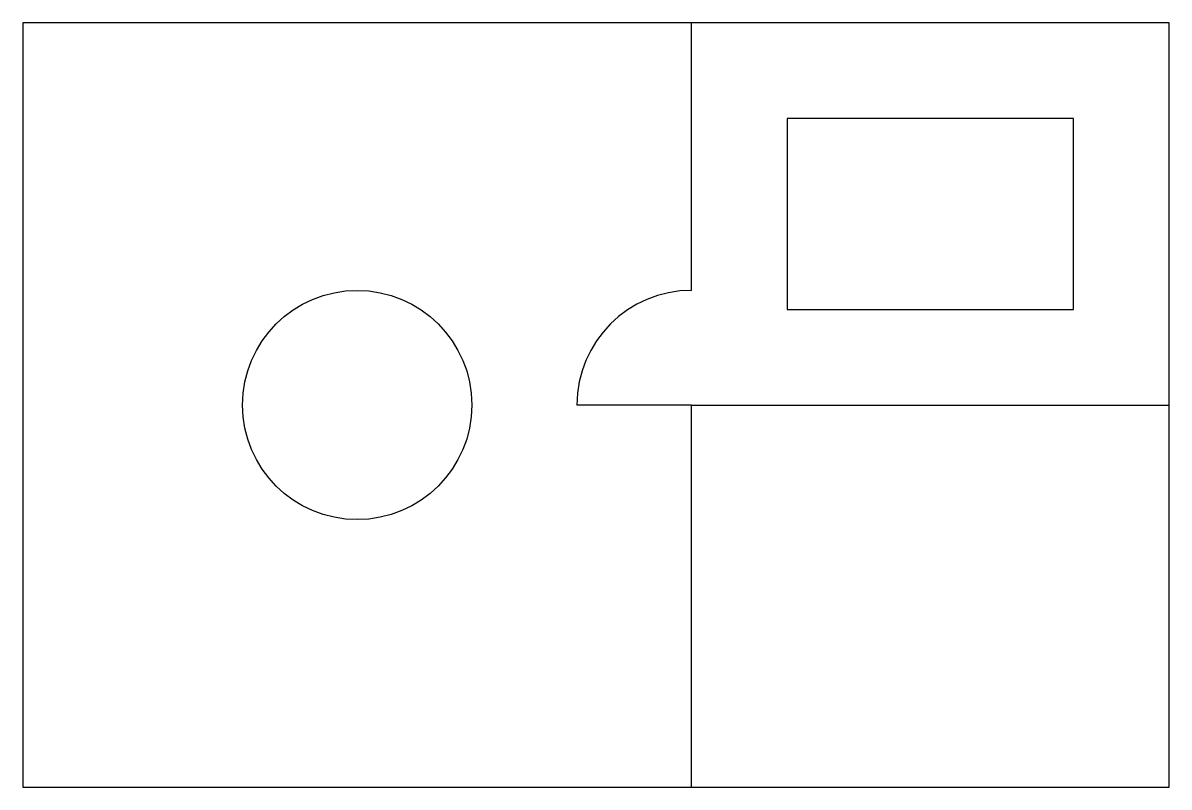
# Model space of a CAD drawing. Header units: metres. Extents: x 0 to 12, y 0 to 8.
import ezdxf

# ---------------------------------------------------------------- set-up
doc = ezdxf.new("R2010")
doc.units = ezdxf.units.M
for name, color, linetype in [('Doors', 7, 'Continuous'), ('Furniture', 7, 'Continuous'), ('Walls', 7, 'Continuous')]:
    doc.layers.add(name, color=color, linetype=linetype)

msp = doc.modelspace()

# ---------------------------------------------------------------- linework, layer by layer
at = {"layer": 'Doors'}
msp.add_line((7, 4), (5.8, 4), dxfattribs=at)
msp.add_arc((7, 4), 1.2, 90, 180, dxfattribs=at)
at = {"layer": 'Furniture'}
msp.add_lwpolyline([(8, 5), (11, 5), (11, 7), (8, 7)], close=True, dxfattribs=at)
msp.add_circle((3.5, 4), 1.2, dxfattribs=at)
at = {"layer": 'Walls'}
for p, q in [((7, 5.2), (7, 8)), ((7, 0), (7, 4)), ((7, 4), (12, 4))]:
    msp.add_line(p, q, dxfattribs=at)
msp.add_lwpolyline([(0, 0), (12, 0), (12, 8), (0, 8)], close=True, dxfattribs=at)

doc.saveas('drawing.dxf')
